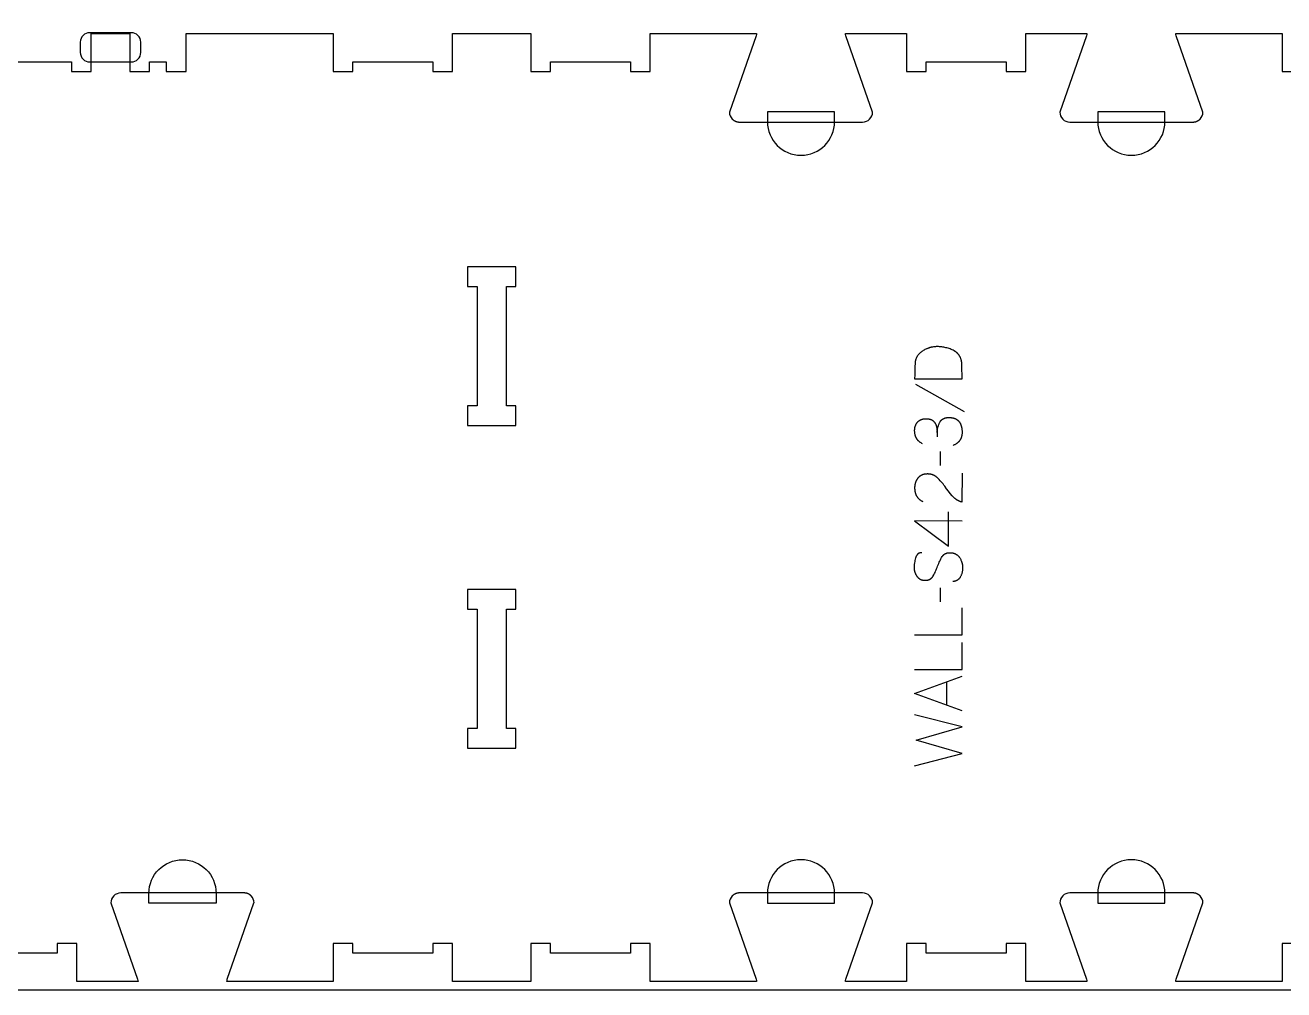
# Model space of a CAD drawing. Extents: x 0 to 4485, y 0 to 10771.
# Drawn here: x 1592 to 2388, y 5669 to 6279 of the extents above; entities that cross this region are included whole.
import ezdxf

# ---------------------------------------------------------------- set-up
doc = ezdxf.new("R2010")
doc.units = 0
for name, color, linetype in [('0_SHEET_SPRUCEPLY_2440X122', 1, 'CONTINUOUS'), ('1_ANYTOOL_1MMDEEP_LABELS_S', 2, 'CONTINUOUS'), ('3_ANYTOOL_CUTTHROUGH_INSID', 4, 'CONTINUOUS'), ('4_ANYTOOL_CUTTHROUGH_OUTSI', 5, 'CONTINUOUS'), ('5_ANYTOOL_HALF_MILL_9MM_IN', 3, 'CONTINUOUS')]:
    doc.layers.add(name, color=color, linetype=linetype)

msp = doc.modelspace()

# ---------------------------------------------------------------- linework, layer by layer
at = {"layer": '0_SHEET_SPRUCEPLY_2440X122'}
msp.add_lwpolyline([(371.7, 6889.42), (371.7, 5669.42), (2811.7, 5669.42), (2811.7, 6889.42)], close=True, dxfattribs=at)
at = {"layer": '1_ANYTOOL_1MMDEEP_LABELS_S', "color": 2}
msp.add_lwpolyline([(2154.12, 6055.74), (2184.12, 6055.74), (2184.03, 6064.27), (2184.02, 6064.68), (2184, 6065.08), (2183.97, 6065.48), (2183.93, 6065.87), (2183.89, 6066.25), (2183.83, 6066.62), (2183.76, 6066.98), (2183.69, 6067.34), (2183.6, 6067.69), (2183.5, 6068.03), (2183.4, 6068.36), (2183.29, 6068.69), (2183.16, 6069), (2183.1, 6069.16), (2183.03, 6069.31), (2182.96, 6069.46), (2182.89, 6069.61), (2182.81, 6069.76), (2182.73, 6069.91), (2182.65, 6070.05), (2182.57, 6070.19), (2182.49, 6070.33), (2182.4, 6070.47), (2182.31, 6070.6), (2182.22, 6070.74), (2182.13, 6070.87), (2182.03, 6071), (2181.93, 6071.13), (2181.83, 6071.25), (2181.73, 6071.38), (2181.62, 6071.5), (2181.52, 6071.62), (2181.41, 6071.74), (2181.29, 6071.85), (2181.18, 6071.97), (2181.06, 6072.08), (2180.94, 6072.19), (2180.82, 6072.3), (2180.69, 6072.41), (2180.57, 6072.51), (2180.44, 6072.61), (2180.31, 6072.71), (2180.17, 6072.81), (2180.04, 6072.91), (2179.9, 6073), (2179.61, 6073.18), (2179.32, 6073.36), (2179.02, 6073.53), (2178.4, 6073.84), (2177.77, 6074.14), (2177.14, 6074.42), (2176.51, 6074.67), (2175.86, 6074.91), (2175.22, 6075.12), (2174.56, 6075.31), (2173.91, 6075.49), (2173.24, 6075.64), (2172.57, 6075.77), (2171.9, 6075.89), (2171.21, 6075.98), (2170.53, 6076.05), (2169.83, 6076.1), (2169.13, 6076.13), (2168.43, 6076.14), (2167.83, 6076.13), (2167.24, 6076.1), (2166.66, 6076.05), (2166.08, 6075.99), (2165.51, 6075.9), (2165.22, 6075.85), (2164.94, 6075.79), (2164.66, 6075.73), (2164.38, 6075.67), (2164.1, 6075.6), (2163.82, 6075.52), (2163.55, 6075.44), (2163.27, 6075.35), (2163, 6075.27), (2162.73, 6075.17), (2162.46, 6075.07), (2162.2, 6074.97), (2161.93, 6074.86), (2161.66, 6074.74), (2161.14, 6074.5), (2160.62, 6074.24), (2160.11, 6073.96), (2159.6, 6073.66), (2159.3, 6073.46), (2159, 6073.26), (2158.71, 6073.06), (2158.43, 6072.86), (2158.16, 6072.65), (2157.9, 6072.44), (2157.65, 6072.22), (2157.41, 6072), (2157.18, 6071.78), (2156.96, 6071.56), (2156.74, 6071.33), (2156.54, 6071.1), (2156.34, 6070.86), (2156.16, 6070.62), (2155.98, 6070.38), (2155.81, 6070.14), (2155.66, 6069.89), (2155.51, 6069.64), (2155.37, 6069.38), (2155.24, 6069.12), (2155.12, 6068.86), (2155, 6068.59), (2154.9, 6068.32), (2154.81, 6068.05), (2154.72, 6067.77), (2154.65, 6067.5), (2154.58, 6067.21), (2154.53, 6066.93), (2154.48, 6066.64), (2154.44, 6066.34), (2154.41, 6066.05), (2154.39, 6065.75), (2154.29, 6063.32), (2154.21, 6060.84), (2154.15, 6058.31)], close=True, dxfattribs=at)
for points in [[(2154.59, 6052.31), (2185.36, 6035.13)], [(2159.04, 6014.77), (2158.74, 6014.93), (2158.45, 6015.09), (2158.16, 6015.26), (2157.89, 6015.44), (2157.62, 6015.63), (2157.37, 6015.82), (2157.12, 6016.01), (2157.01, 6016.11), (2156.89, 6016.21), (2156.77, 6016.32), (2156.66, 6016.42), (2156.55, 6016.53), (2156.45, 6016.64), (2156.34, 6016.75), (2156.24, 6016.86), (2156.14, 6016.97), (2156.04, 6017.09), (2155.95, 6017.2), (2155.85, 6017.32), (2155.76, 6017.44), (2155.68, 6017.56), (2155.59, 6017.68), (2155.51, 6017.81), (2155.43, 6017.93), (2155.35, 6018.06), (2155.27, 6018.19), (2155.2, 6018.32), (2155.13, 6018.45), (2155.06, 6018.58), (2154.99, 6018.72), (2154.93, 6018.85), (2154.87, 6018.99), (2154.81, 6019.13), (2154.75, 6019.27), (2154.7, 6019.42), (2154.65, 6019.56), (2154.6, 6019.71), (2154.55, 6019.85), (2154.51, 6020), (2154.42, 6020.31), (2154.35, 6020.62), (2154.29, 6020.93), (2154.24, 6021.25), (2154.19, 6021.58), (2154.16, 6021.92), (2154.14, 6022.26), (2154.12, 6022.6), (2154.12, 6022.96), (2154.12, 6023.17), (2154.12, 6023.37), (2154.13, 6023.58), (2154.15, 6023.78), (2154.16, 6023.98), (2154.18, 6024.18), (2154.21, 6024.38), (2154.23, 6024.57), (2154.27, 6024.76), (2154.3, 6024.95), (2154.34, 6025.13), (2154.38, 6025.32), (2154.43, 6025.5), (2154.48, 6025.68), (2154.53, 6025.85), (2154.59, 6026.03), (2154.65, 6026.2), (2154.71, 6026.36), (2154.78, 6026.53), (2154.85, 6026.69), (2154.93, 6026.85), (2155.01, 6027.01), (2155.09, 6027.17), (2155.18, 6027.32), (2155.27, 6027.47), (2155.36, 6027.62), (2155.46, 6027.77), (2155.56, 6027.91), (2155.66, 6028.05), (2155.77, 6028.19), (2155.89, 6028.33), (2156, 6028.46), (2156.12, 6028.59), (2156.24, 6028.72), (2156.37, 6028.84), (2156.5, 6028.96), (2156.63, 6029.07), (2156.76, 6029.18), (2156.9, 6029.29), (2157.04, 6029.39), (2157.19, 6029.48), (2157.34, 6029.58), (2157.49, 6029.67), (2157.64, 6029.75), (2157.8, 6029.83), (2157.96, 6029.9), (2158.12, 6029.98), (2158.28, 6030.04), (2158.45, 6030.11), (2158.63, 6030.16), (2158.8, 6030.22), (2158.98, 6030.27), (2159.16, 6030.32), (2159.34, 6030.36), (2159.53, 6030.39), (2159.72, 6030.43), (2159.92, 6030.46), (2160.11, 6030.48), (2160.31, 6030.5), (2160.52, 6030.52), (2160.72, 6030.53), (2160.93, 6030.54), (2161.14, 6030.54), (2161.7, 6030.54), (2162.03, 6030.52), (2162.36, 6030.5), (2162.67, 6030.47), (2162.97, 6030.43), (2163.12, 6030.4), (2163.26, 6030.38), (2163.4, 6030.35), (2163.54, 6030.32), (2163.68, 6030.29), (2163.81, 6030.25), (2163.94, 6030.21), (2164.07, 6030.18), (2164.2, 6030.13), (2164.32, 6030.09), (2164.44, 6030.04), (2164.56, 6029.99), (2164.68, 6029.94), (2164.79, 6029.89), (2164.9, 6029.84), (2165.01, 6029.78), (2165.11, 6029.72), (2165.22, 6029.66), (2165.32, 6029.59), (2165.41, 6029.52), (2165.51, 6029.46), (2165.6, 6029.38), (2165.78, 6029.24), (2165.95, 6029.09), (2166.12, 6028.93), (2166.28, 6028.77), (2166.35, 6028.69), (2166.43, 6028.61), (2166.5, 6028.52), (2166.57, 6028.44), (2166.64, 6028.35), (2166.71, 6028.27), (2166.78, 6028.18), (2166.84, 6028.09), (2166.91, 6028), (2166.97, 6027.91), (2167.03, 6027.81), (2167.09, 6027.72), (2167.15, 6027.63), (2167.2, 6027.53), (2167.25, 6027.43), (2167.31, 6027.34), (2167.36, 6027.24), (2167.4, 6027.14), (2167.45, 6027.03), (2167.5, 6026.93), (2167.54, 6026.83), (2167.58, 6026.72), (2167.66, 6026.51), (2167.73, 6026.3), (2167.8, 6026.08), (2167.86, 6025.86), (2167.92, 6025.64), (2167.98, 6025.41), (2168.03, 6025.19), (2168.08, 6024.96), (2168.12, 6024.73), (2168.16, 6024.5), (2168.19, 6024.26), (2168.22, 6024.02), (2168.25, 6023.78), (2168.27, 6023.54), (2168.28, 6023.3), (2168.29, 6023.05), (2168.3, 6022.81), (2168.34, 6019.1)], [(2168.34, 6021.88), (2168.37, 6022.32), (2168.41, 6022.75), (2168.46, 6023.18), (2168.52, 6023.61), (2168.59, 6024.03), (2168.67, 6024.44), (2168.76, 6024.85), (2168.86, 6025.26), (2168.98, 6025.66), (2169.1, 6026.06), (2169.24, 6026.45), (2169.39, 6026.84), (2169.54, 6027.23), (2169.71, 6027.61), (2169.89, 6027.98), (2170.08, 6028.36), (2170.18, 6028.54), (2170.29, 6028.71), (2170.34, 6028.8), (2170.4, 6028.88), (2170.45, 6028.97), (2170.51, 6029.05), (2170.57, 6029.13), (2170.63, 6029.21), (2170.69, 6029.28), (2170.75, 6029.36), (2170.82, 6029.44), (2170.88, 6029.51), (2170.95, 6029.58), (2171.02, 6029.65), (2171.09, 6029.72), (2171.16, 6029.79), (2171.23, 6029.85), (2171.3, 6029.92), (2171.37, 6029.98), (2171.45, 6030.04), (2171.52, 6030.1), (2171.6, 6030.16), (2171.68, 6030.21), (2171.76, 6030.27), (2171.84, 6030.32), (2171.92, 6030.38), (2172, 6030.43), (2172.09, 6030.48), (2172.17, 6030.53), (2172.26, 6030.57), (2172.35, 6030.62), (2172.44, 6030.66), (2172.53, 6030.71), (2172.62, 6030.75), (2172.71, 6030.79), (2172.81, 6030.82), (2173, 6030.9), (2173.19, 6030.96), (2173.4, 6031.02), (2173.6, 6031.08), (2173.81, 6031.13), (2174.03, 6031.17), (2174.25, 6031.21), (2174.47, 6031.24), (2174.7, 6031.27), (2174.94, 6031.29), (2175.18, 6031.3), (2175.42, 6031.31), (2175.67, 6031.31), (2175.95, 6031.31), (2176.23, 6031.3), (2176.49, 6031.29), (2176.76, 6031.27), (2177.02, 6031.25), (2177.27, 6031.23), (2177.52, 6031.19), (2177.77, 6031.16), (2178, 6031.12), (2178.24, 6031.07), (2178.47, 6031.02), (2178.69, 6030.96), (2178.91, 6030.9), (2179.13, 6030.84), (2179.34, 6030.77), (2179.54, 6030.69), (2179.74, 6030.61), (2179.94, 6030.53), (2180.13, 6030.44), (2180.31, 6030.34), (2180.49, 6030.24), (2180.67, 6030.14), (2180.84, 6030.03), (2181, 6029.91), (2181.16, 6029.8), (2181.32, 6029.67), (2181.47, 6029.54), (2181.54, 6029.48), (2181.61, 6029.41), (2181.68, 6029.34), (2181.75, 6029.27), (2181.82, 6029.2), (2181.89, 6029.13), (2181.95, 6029.05), (2182.02, 6028.98), (2182.14, 6028.83), (2182.27, 6028.67), (2182.38, 6028.51), (2182.5, 6028.35), (2182.61, 6028.18), (2182.71, 6028.01), (2182.81, 6027.83), (2182.91, 6027.65), (2183.01, 6027.47), (2183.1, 6027.29), (2183.18, 6027.1), (2183.27, 6026.91), (2183.35, 6026.71), (2183.42, 6026.51), (2183.49, 6026.31), (2183.56, 6026.1), (2183.62, 6025.89), (2183.68, 6025.68), (2183.74, 6025.46), (2183.79, 6025.24), (2183.84, 6025.02), (2183.88, 6024.79), (2183.92, 6024.56), (2183.96, 6024.32), (2183.99, 6024.09), (2184.05, 6023.6), (2184.09, 6023.1), (2184.11, 6022.58), (2184.12, 6022.06), (2184.11, 6021.67), (2184.09, 6021.3), (2184.07, 6020.93), (2184.03, 6020.57), (2183.98, 6020.22), (2183.95, 6020.05), (2183.92, 6019.88), (2183.88, 6019.71), (2183.84, 6019.54), (2183.8, 6019.38), (2183.76, 6019.22), (2183.71, 6019.06), (2183.67, 6018.9), (2183.61, 6018.74), (2183.56, 6018.58), (2183.5, 6018.43), (2183.44, 6018.28), (2183.38, 6018.13), (2183.31, 6017.98), (2183.25, 6017.84), (2183.18, 6017.69), (2183.1, 6017.55), (2183.03, 6017.41), (2182.95, 6017.27), (2182.86, 6017.14), (2182.78, 6017), (2182.69, 6016.87), (2182.6, 6016.74), (2182.51, 6016.61), (2182.41, 6016.48), (2182.31, 6016.36), (2182.21, 6016.24), (2182.11, 6016.12), (2182, 6016), (2181.89, 6015.88), (2181.78, 6015.77), (2181.66, 6015.65), (2181.54, 6015.54), (2181.42, 6015.43), (2181.3, 6015.33), (2181.17, 6015.22), (2181.04, 6015.12), (2180.91, 6015.02), (2180.78, 6014.92), (2180.64, 6014.82), (2180.5, 6014.72), (2180.35, 6014.63), (2180.21, 6014.54), (2180.06, 6014.45), (2179.75, 6014.27), (2179.43, 6014.11), (2179.11, 6013.95), (2178.77, 6013.8), (2178.42, 6013.66)], [(2170.23, 6009.8), (2170.32, 6001.01)], [(2184.07, 5996.08), (2184.03, 5977.78), (2183.57, 5977.93), (2183.35, 5978.01), (2183.13, 5978.09), (2182.91, 5978.18), (2182.69, 5978.27), (2182.48, 5978.36), (2182.26, 5978.46), (2182.05, 5978.56), (2181.85, 5978.66), (2181.64, 5978.77), (2181.44, 5978.88), (2181.24, 5978.99), (2181.04, 5979.11), (2180.84, 5979.23), (2180.65, 5979.35), (2180.46, 5979.48), (2180.27, 5979.61), (2180.08, 5979.75), (2179.9, 5979.89), (2179.72, 5980.03), (2179.54, 5980.18), (2179.36, 5980.33), (2179.19, 5980.48), (2179.02, 5980.64), (2178.85, 5980.8), (2178.68, 5980.96), (2178.52, 5981.13), (2178.35, 5981.3), (2178.19, 5981.47), (2177.88, 5981.83), (2176.66, 5983.31), (2175.48, 5984.8), (2174.32, 5986.31), (2173.19, 5987.83), (2172.63, 5988.59), (2172.06, 5989.32), (2171.48, 5990.03), (2170.89, 5990.72), (2170.3, 5991.39), (2169.7, 5992.03), (2169.09, 5992.66), (2168.47, 5993.26), (2168.32, 5993.4), (2168.16, 5993.54), (2168, 5993.68), (2167.83, 5993.81), (2167.67, 5993.93), (2167.5, 5994.06), (2167.33, 5994.17), (2167.16, 5994.29), (2166.98, 5994.4), (2166.81, 5994.5), (2166.63, 5994.6), (2166.45, 5994.69), (2166.26, 5994.78), (2166.08, 5994.87), (2165.89, 5994.95), (2165.7, 5995.02), (2165.51, 5995.09), (2165.31, 5995.16), (2165.11, 5995.22), (2164.91, 5995.28), (2164.71, 5995.33), (2164.51, 5995.38), (2164.3, 5995.43), (2164.09, 5995.47), (2163.88, 5995.5), (2163.67, 5995.53), (2163.45, 5995.56), (2163.24, 5995.58), (2163.02, 5995.59), (2162.8, 5995.6), (2162.57, 5995.61), (2162.34, 5995.61), (2162.09, 5995.61), (2161.85, 5995.6), (2161.61, 5995.59), (2161.37, 5995.57), (2161.13, 5995.55), (2160.9, 5995.52), (2160.67, 5995.49), (2160.45, 5995.45), (2160.23, 5995.41), (2160.02, 5995.37), (2159.8, 5995.31), (2159.59, 5995.26), (2159.39, 5995.2), (2159.19, 5995.13), (2158.99, 5995.06), (2158.8, 5994.98), (2158.61, 5994.9), (2158.42, 5994.81), (2158.24, 5994.72), (2158.06, 5994.63), (2157.89, 5994.52), (2157.72, 5994.42), (2157.55, 5994.31), (2157.39, 5994.19), (2157.23, 5994.07), (2157.07, 5993.94), (2156.92, 5993.81), (2156.77, 5993.68), (2156.63, 5993.54), (2156.49, 5993.39), (2156.35, 5993.24), (2156.22, 5993.08), (2156.09, 5992.92), (2155.96, 5992.76), (2155.84, 5992.6), (2155.72, 5992.43), (2155.61, 5992.26), (2155.5, 5992.09), (2155.4, 5991.91), (2155.3, 5991.74), (2155.2, 5991.56), (2155.11, 5991.37), (2155.02, 5991.19), (2154.94, 5991), (2154.86, 5990.81), (2154.78, 5990.62), (2154.71, 5990.42), (2154.64, 5990.22), (2154.58, 5990.02), (2154.52, 5989.82), (2154.46, 5989.61), (2154.41, 5989.4), (2154.36, 5989.19), (2154.32, 5988.98), (2154.28, 5988.76), (2154.25, 5988.54), (2154.22, 5988.32), (2154.19, 5988.1), (2154.17, 5987.87), (2154.15, 5987.64), (2154.13, 5987.41), (2154.12, 5987.18), (2154.12, 5986.7), (2154.12, 5986.33), (2154.14, 5985.97), (2154.16, 5985.62), (2154.2, 5985.27), (2154.24, 5984.93), (2154.3, 5984.6), (2154.36, 5984.27), (2154.44, 5983.95), (2154.52, 5983.64), (2154.57, 5983.48), (2154.61, 5983.33), (2154.67, 5983.18), (2154.72, 5983.03), (2154.77, 5982.88), (2154.83, 5982.73), (2154.89, 5982.59), (2154.96, 5982.44), (2155.02, 5982.3), (2155.09, 5982.16), (2155.16, 5982.03), (2155.24, 5981.89), (2155.31, 5981.75), (2155.39, 5981.62), (2155.47, 5981.49), (2155.56, 5981.36), (2155.64, 5981.23), (2155.73, 5981.1), (2155.82, 5980.98), (2155.91, 5980.85), (2156.01, 5980.73), (2156.11, 5980.61), (2156.21, 5980.49), (2156.31, 5980.38), (2156.42, 5980.26), (2156.53, 5980.15), (2156.64, 5980.03), (2156.75, 5979.92), (2156.87, 5979.81), (2156.99, 5979.71), (2157.11, 5979.6), (2157.23, 5979.5), (2157.48, 5979.29), (2157.75, 5979.1), (2158.02, 5978.91), (2158.3, 5978.72), (2158.6, 5978.55), (2158.9, 5978.38), (2159.22, 5978.21)], [(2175.46, 5949.88), (2175.46, 5971.66)], [(2184.12, 5965.87), (2154.07, 5965.91), (2175.46, 5949.88)], [(2158.7, 5945.86), (2158.51, 5945.85), (2158.42, 5945.85), (2158.33, 5945.84), (2158.24, 5945.84), (2158.15, 5945.83), (2158.06, 5945.82), (2157.97, 5945.8), (2157.89, 5945.79), (2157.8, 5945.78), (2157.72, 5945.76), (2157.63, 5945.74), (2157.55, 5945.72), (2157.47, 5945.7), (2157.39, 5945.68), (2157.31, 5945.65), (2157.23, 5945.62), (2157.16, 5945.6), (2157.08, 5945.57), (2157.01, 5945.54), (2156.93, 5945.5), (2156.86, 5945.47), (2156.79, 5945.43), (2156.72, 5945.39), (2156.65, 5945.36), (2156.58, 5945.31), (2156.51, 5945.27), (2156.44, 5945.23), (2156.38, 5945.18), (2156.31, 5945.14), (2156.25, 5945.09), (2156.18, 5945.04), (2156.12, 5944.98), (2156.06, 5944.93), (2156, 5944.88), (2155.94, 5944.82), (2155.89, 5944.76), (2155.83, 5944.7), (2155.77, 5944.64), (2155.72, 5944.57), (2155.67, 5944.51), (2155.61, 5944.44), (2155.56, 5944.38), (2155.51, 5944.31), (2155.46, 5944.23), (2155.41, 5944.16), (2155.37, 5944.09), (2155.32, 5944.01), (2155.27, 5943.93), (2155.23, 5943.85), (2155.19, 5943.77), (2155.14, 5943.69), (2155.06, 5943.52), (2154.98, 5943.35), (2154.91, 5943.16), (2154.84, 5942.97), (2154.78, 5942.78), (2154.72, 5942.58), (2154.5, 5941.76), (2154.3, 5940.97), (2154.14, 5940.18), (2154.01, 5939.41), (2153.95, 5939.03), (2153.91, 5938.65), (2153.87, 5938.28), (2153.83, 5937.91), (2153.81, 5937.55), (2153.79, 5937.18), (2153.78, 5936.83), (2153.77, 5936.47), (2153.78, 5936.28), (2153.78, 5936.08), (2153.79, 5935.89), (2153.8, 5935.7), (2153.82, 5935.51), (2153.84, 5935.32), (2153.86, 5935.13), (2153.89, 5934.95), (2153.92, 5934.76), (2153.95, 5934.58), (2153.99, 5934.4), (2154.03, 5934.21), (2154.07, 5934.03), (2154.12, 5933.86), (2154.17, 5933.68), (2154.23, 5933.5), (2154.29, 5933.33), (2154.35, 5933.15), (2154.42, 5932.98), (2154.48, 5932.81), (2154.56, 5932.64), (2154.63, 5932.47), (2154.71, 5932.3), (2154.8, 5932.14), (2154.89, 5931.97), (2154.98, 5931.81), (2155.07, 5931.65), (2155.17, 5931.49), (2155.27, 5931.33), (2155.37, 5931.17), (2155.48, 5931.01), (2155.59, 5930.86), (2155.71, 5930.7), (2155.83, 5930.55), (2155.95, 5930.41), (2156.07, 5930.27), (2156.2, 5930.14), (2156.33, 5930.01), (2156.47, 5929.89), (2156.6, 5929.77), (2156.74, 5929.65), (2156.89, 5929.54), (2157.03, 5929.44), (2157.18, 5929.34), (2157.33, 5929.25), (2157.49, 5929.16), (2157.65, 5929.07), (2157.81, 5928.99), (2157.97, 5928.92), (2158.14, 5928.85), (2158.31, 5928.78), (2158.48, 5928.72), (2158.66, 5928.66), (2158.84, 5928.61), (2159.02, 5928.57), (2159.21, 5928.53), (2159.4, 5928.49), (2159.59, 5928.46), (2159.78, 5928.43), (2159.98, 5928.41), (2160.18, 5928.39), (2160.38, 5928.38), (2160.59, 5928.37), (2160.8, 5928.37), (2161.02, 5928.37), (2161.23, 5928.38), (2161.44, 5928.39), (2161.64, 5928.41), (2161.84, 5928.44), (2162.04, 5928.47), (2162.23, 5928.51), (2162.42, 5928.55), (2162.61, 5928.59), (2162.79, 5928.65), (2162.97, 5928.7), (2163.14, 5928.77), (2163.23, 5928.8), (2163.31, 5928.84), (2163.4, 5928.87), (2163.48, 5928.91), (2163.56, 5928.95), (2163.64, 5928.99), (2163.72, 5929.03), (2163.8, 5929.08), (2163.88, 5929.12), (2163.96, 5929.17), (2164.03, 5929.22), (2164.11, 5929.26), (2164.19, 5929.32), (2164.26, 5929.37), (2164.33, 5929.42), (2164.4, 5929.47), (2164.48, 5929.53), (2164.55, 5929.59), (2164.62, 5929.65), (2164.68, 5929.71), (2164.75, 5929.77), (2164.82, 5929.83), (2164.88, 5929.9), (2164.95, 5929.96), (2165.08, 5930.1), (2165.2, 5930.24), (2165.32, 5930.38), (2165.43, 5930.54), (2165.55, 5930.69), (2165.65, 5930.86), (2165.76, 5931.02), (2165.86, 5931.2), (2166.25, 5931.91), (2166.63, 5932.64), (2167, 5933.39), (2167.35, 5934.16), (2167.7, 5934.94), (2168.03, 5935.73), (2168.36, 5936.54), (2168.67, 5937.37), (2168.98, 5938.2), (2169.31, 5939), (2169.65, 5939.79), (2170.01, 5940.55), (2170.39, 5941.3), (2170.78, 5942.02), (2171.18, 5942.73), (2171.6, 5943.41), (2171.71, 5943.58), (2171.82, 5943.74), (2171.94, 5943.89), (2172, 5943.97), (2172.06, 5944.04), (2172.12, 5944.11), (2172.19, 5944.18), (2172.25, 5944.25), (2172.32, 5944.32), (2172.38, 5944.39), (2172.45, 5944.45), (2172.52, 5944.51), (2172.59, 5944.58), (2172.65, 5944.64), (2172.73, 5944.69), (2172.8, 5944.75), (2172.87, 5944.81), (2172.94, 5944.86), (2173.02, 5944.91), (2173.09, 5944.97), (2173.17, 5945.02), (2173.25, 5945.06), (2173.33, 5945.11), (2173.41, 5945.16), (2173.49, 5945.2), (2173.57, 5945.24), (2173.65, 5945.28), (2173.74, 5945.32), (2173.82, 5945.36), (2173.91, 5945.4), (2173.99, 5945.43), (2174.08, 5945.47), (2174.17, 5945.5), (2174.26, 5945.53), (2174.35, 5945.56), (2174.44, 5945.59), (2174.53, 5945.62), (2174.72, 5945.66), (2174.91, 5945.71), (2175.11, 5945.74), (2175.31, 5945.78), (2175.51, 5945.8), (2175.72, 5945.82), (2175.93, 5945.83), (2176.14, 5945.84), (2176.36, 5945.84), (2176.59, 5945.84), (2176.81, 5945.83), (2177.04, 5945.81), (2177.28, 5945.79), (2177.5, 5945.77), (2177.73, 5945.73), (2177.95, 5945.7), (2178.16, 5945.66), (2178.38, 5945.61), (2178.58, 5945.56), (2178.79, 5945.5), (2178.99, 5945.44), (2179.19, 5945.37), (2179.38, 5945.3), (2179.57, 5945.23), (2179.76, 5945.14), (2179.94, 5945.06), (2180.12, 5944.97), (2180.3, 5944.87), (2180.47, 5944.77), (2180.64, 5944.66), (2180.8, 5944.55), (2180.96, 5944.43), (2181.12, 5944.31), (2181.27, 5944.18), (2181.42, 5944.05), (2181.56, 5943.92), (2181.71, 5943.77), (2181.84, 5943.63), (2181.98, 5943.48), (2182.11, 5943.32), (2182.24, 5943.16), (2182.36, 5942.99), (2182.48, 5942.82), (2182.59, 5942.64), (2182.82, 5942.28), (2183.02, 5941.92), (2183.22, 5941.55), (2183.39, 5941.18), (2183.56, 5940.8), (2183.71, 5940.42), (2183.78, 5940.23), (2183.85, 5940.04), (2183.91, 5939.85), (2183.97, 5939.66), (2184.03, 5939.46), (2184.08, 5939.27), (2184.13, 5939.07), (2184.18, 5938.88), (2184.22, 5938.68), (2184.26, 5938.48), (2184.29, 5938.28), (2184.33, 5938.08), (2184.36, 5937.88), (2184.38, 5937.68), (2184.42, 5937.27), (2184.45, 5936.86), (2184.46, 5936.45), (2184.46, 5936.04), (2184.44, 5935.63), (2184.42, 5935.22), (2184.38, 5934.82), (2184.33, 5934.43), (2184.26, 5934.04), (2184.18, 5933.65), (2184.09, 5933.27), (2183.99, 5932.9), (2183.88, 5932.52), (2183.75, 5932.16), (2183.61, 5931.79), (2183.45, 5931.43), (2183.29, 5931.08), (2183.11, 5930.73), (2182.92, 5930.38), (2182.82, 5930.22), (2182.71, 5930.05), (2182.61, 5929.89), (2182.5, 5929.74), (2182.38, 5929.59), (2182.27, 5929.45), (2182.15, 5929.32), (2182.03, 5929.18), (2181.91, 5929.06), (2181.78, 5928.94), (2181.65, 5928.82), (2181.52, 5928.71), (2181.45, 5928.66), (2181.38, 5928.61), (2181.31, 5928.56), (2181.24, 5928.51), (2181.17, 5928.46), (2181.1, 5928.42), (2181.03, 5928.37), (2180.96, 5928.33), (2180.88, 5928.28), (2180.81, 5928.24), (2180.73, 5928.2), (2180.66, 5928.17), (2180.58, 5928.13), (2180.5, 5928.09), (2180.43, 5928.06), (2180.35, 5928.03), (2180.27, 5928), (2180.19, 5927.97), (2180.11, 5927.94), (2180.03, 5927.91), (2179.86, 5927.86), (2179.69, 5927.81), (2179.52, 5927.77), (2179.35, 5927.74), (2179.17, 5927.71), (2178.99, 5927.68), (2178.81, 5927.67), (2178.62, 5927.65), (2178.44, 5927.64), (2178.24, 5927.64)], [(2170.23, 5923.61), (2170.32, 5914.83)], [(2154.12, 5893.87), (2184.12, 5893.87), (2184.12, 5910.97)], [(2154.12, 5872.06), (2184.12, 5872.06), (2184.12, 5889.16)], [(2184.12, 5845.83), (2154.12, 5856.71), (2184.12, 5867.77)], [(2174.56, 5849.3), (2174.56, 5864.21)], [(2154.12, 5811.11), (2184.12, 5818.83), (2155.02, 5827.27), (2184.12, 5835.76), (2154.12, 5843.26)]]:
    msp.add_lwpolyline(points, dxfattribs=at)
at = {"layer": '3_ANYTOOL_CUTTHROUGH_INSID', "color": 4}
for points in [[(1901.7, 6126.67), (1871.45, 6126.67), (1871.45, 6114.17), (1877.45, 6114.17), (1877.45, 6038.67), (1871.45, 6038.67), (1871.45, 6026.17), (1901.95, 6026.17), (1901.95, 6038.67), (1895.95, 6038.67), (1895.95, 6114.17), (1901.95, 6114.17), (1901.95, 6126.67)], [(1871.7, 5822.17), (1901.95, 5822.17), (1901.95, 5834.67), (1895.95, 5834.67), (1895.95, 5910.17), (1901.95, 5910.17), (1901.95, 5922.67), (1871.45, 5922.67), (1871.45, 5910.17), (1877.45, 5910.17), (1877.45, 5834.67), (1871.45, 5834.67), (1871.45, 5822.17)]]:
    msp.add_lwpolyline(points, close=True, dxfattribs=at)
at = {"layer": '4_ANYTOOL_CUTTHROUGH_OUTSI', "color": 5}
for points in [[(1535.13, 6256.17), (1620.92, 6256.17), (1620.92, 6250.17), (1621.17, 6250.17), (1633.17, 6250.17), (1633.42, 6250.17), (1633.42, 6274.17), (1657.92, 6274.17), (1657.92, 6250.17), (1670.17, 6250.17), (1670.42, 6250.17), (1670.42, 6256.17), (1680.92, 6256.17), (1680.92, 6250.17), (1681.17, 6250.17), (1681.17, 6250.17), (1693.42, 6250.17), (1693.42, 6274.17), (1736.7, 6274.17), (1786.45, 6274.17), (1786.45, 6250.17), (1798.95, 6250.17), (1798.95, 6256.17), (1849.45, 6256.17), (1849.45, 6250.17), (1861.95, 6250.17), (1861.95, 6274.17), (1911.45, 6274.17), (1911.45, 6250.17), (1923.95, 6250.17), (1923.95, 6256.17), (1974.45, 6256.17), (1974.45, 6250.17), (1986.95, 6250.17), (1986.95, 6274.17), (2036.7, 6274.17), (2054.14, 6274.17), (2054.14, 6274.17, -0.061485), (2053.91, 6272.78), (2037.01, 6224.51), (2037, 6224.47), (2037, 6224.42), (2037, 6224.42, 0.198912), (2038.83, 6220), (2038.94, 6219.9), (2039.05, 6219.8), (2039.16, 6219.7), (2039.28, 6219.6), (2039.4, 6219.5), (2039.52, 6219.41), (2039.64, 6219.32), (2039.77, 6219.23), (2039.9, 6219.15), (2040.03, 6219.07), (2040.16, 6218.99), (2040.3, 6218.91), (2040.43, 6218.84), (2040.57, 6218.77), (2040.71, 6218.71), (2040.86, 6218.65), (2041, 6218.59), (2041.15, 6218.54), (2041.29, 6218.49), (2041.44, 6218.44), (2041.59, 6218.4), (2041.74, 6218.36), (2041.89, 6218.32), (2042.04, 6218.29), (2042.19, 6218.26), (2042.34, 6218.24), (2042.5, 6218.22), (2042.65, 6218.2), (2042.8, 6218.19), (2042.95, 6218.18), (2043.1, 6218.17), (2043.25, 6218.17), (2121.25, 6218.17, 0.414214), (2127.5, 6224.42), (2127.5, 6224.47), (2127.49, 6224.51), (2110.59, 6272.78), (2110.59, 6272.78, -0.061485), (2110.35, 6274.17), (2148.95, 6274.17), (2148.95, 6250.17), (2161.45, 6250.17), (2161.45, 6256.17), (2211.95, 6256.17), (2211.95, 6250.17), (2224.45, 6250.17), (2224.45, 6274.17), (2263.05, 6274.17), (2263.05, 6274.17, -0.061485), (2262.82, 6272.78), (2245.92, 6224.51), (2245.91, 6224.47), (2245.91, 6224.42), (2245.91, 6224.42, 0.414214), (2252.16, 6218.17), (2330.16, 6218.17), (2330.31, 6218.17), (2330.46, 6218.18), (2330.61, 6218.19), (2330.76, 6218.2), (2330.91, 6218.22), (2331.06, 6218.24), (2331.21, 6218.26), (2331.36, 6218.29), (2331.51, 6218.32), (2331.66, 6218.36), (2331.81, 6218.4), (2331.96, 6218.44), (2332.11, 6218.49), (2332.26, 6218.54), (2332.4, 6218.59), (2332.55, 6218.65), (2332.69, 6218.71), (2332.83, 6218.77), (2332.97, 6218.84), (2333.11, 6218.91), (2333.24, 6218.99), (2333.38, 6219.07), (2333.51, 6219.15), (2333.64, 6219.23), (2333.76, 6219.32), (2333.89, 6219.41), (2334.01, 6219.5), (2334.13, 6219.6), (2334.24, 6219.7), (2334.36, 6219.8), (2334.47, 6219.9), (2334.57, 6220, 0.198912), (2336.41, 6224.42), (2336.41, 6224.47), (2336.39, 6224.51), (2319.49, 6272.78), (2319.49, 6272.78, -0.061485), (2319.26, 6274.17), (2336.7, 6274.17), (2386.45, 6274.17), (2386.45, 6250.17), (2398.95, 6250.17)], [(2398.95, 5698.67), (2386.45, 5698.67), (2386.45, 5674.67), (2336.7, 5674.67), (2319.26, 5674.67), (2319.26, 5674.67, -0.061486), (2319.49, 5676.06), (2336.39, 5724.34), (2336.41, 5724.38), (2336.41, 5724.42), (2336.41, 5724.42, 0.198912), (2334.57, 5728.84), (2334.47, 5728.95), (2334.36, 5729.05), (2334.24, 5729.15), (2334.13, 5729.25), (2334.01, 5729.34), (2333.89, 5729.44), (2333.76, 5729.53), (2333.64, 5729.61), (2333.51, 5729.7), (2333.38, 5729.78), (2333.24, 5729.86), (2333.11, 5729.93), (2332.97, 5730), (2332.83, 5730.07), (2332.69, 5730.14), (2332.55, 5730.2), (2332.4, 5730.26), (2332.26, 5730.31), (2332.11, 5730.36), (2331.96, 5730.41), (2331.81, 5730.45), (2331.66, 5730.49), (2331.51, 5730.52), (2331.36, 5730.56), (2331.21, 5730.58), (2331.06, 5730.61), (2330.91, 5730.63), (2330.76, 5730.64), (2330.61, 5730.66), (2330.46, 5730.67), (2330.31, 5730.67), (2330.16, 5730.67), (2252.16, 5730.67, 0.414214), (2245.91, 5724.42), (2245.91, 5724.38), (2245.92, 5724.34), (2262.82, 5676.06), (2262.82, 5676.06, -0.061485), (2263.05, 5674.67), (2224.45, 5674.67), (2224.45, 5698.67), (2211.95, 5698.67), (2211.95, 5692.67), (2161.45, 5692.67), (2161.45, 5698.67), (2161.2, 5698.67), (2148.95, 5698.67), (2148.95, 5674.67), (2110.35, 5674.67), (2110.35, 5674.67, -0.061485), (2110.59, 5676.06), (2127.49, 5724.34), (2127.5, 5724.38), (2127.5, 5724.42), (2127.5, 5724.42, 0.414214), (2121.25, 5730.67), (2043.25, 5730.67), (2043.1, 5730.67), (2042.95, 5730.67), (2042.8, 5730.66), (2042.65, 5730.64), (2042.5, 5730.63), (2042.34, 5730.61), (2042.19, 5730.58), (2042.04, 5730.56), (2041.89, 5730.52), (2041.74, 5730.49), (2041.59, 5730.45), (2041.44, 5730.41), (2041.29, 5730.36), (2041.15, 5730.31), (2041, 5730.26), (2040.86, 5730.2), (2040.71, 5730.14), (2040.57, 5730.07), (2040.43, 5730), (2040.3, 5729.93), (2040.16, 5729.86), (2040.03, 5729.78), (2039.9, 5729.7), (2039.77, 5729.61), (2039.64, 5729.53), (2039.52, 5729.44), (2039.4, 5729.34), (2039.28, 5729.25), (2039.16, 5729.15), (2039.05, 5729.05), (2038.94, 5728.95), (2038.83, 5728.84, 0.198912), (2037, 5724.42), (2037, 5724.38), (2037.01, 5724.34), (2053.91, 5676.06), (2053.91, 5676.06, -0.061486), (2054.14, 5674.67), (2036.7, 5674.67), (1986.95, 5674.67), (1986.95, 5698.67), (1974.45, 5698.67), (1974.45, 5692.67), (1923.95, 5692.67), (1923.95, 5698.67), (1911.45, 5698.67), (1911.45, 5674.67), (1861.95, 5674.67), (1861.95, 5698.67), (1861.7, 5698.67), (1849.45, 5698.67), (1849.45, 5692.67), (1798.95, 5692.67), (1798.95, 5698.67), (1786.45, 5698.67), (1786.45, 5674.67), (1736.7, 5674.67), (1719.26, 5674.67), (1719.26, 5674.67, -0.061486), (1719.49, 5676.06), (1736.39, 5724.34), (1736.41, 5724.38), (1736.41, 5724.42), (1736.41, 5724.42, 0.198912), (1734.57, 5728.84), (1734.47, 5728.95), (1734.36, 5729.05), (1734.24, 5729.15), (1734.13, 5729.25), (1734.01, 5729.34), (1733.89, 5729.44), (1733.76, 5729.53), (1733.64, 5729.61), (1733.51, 5729.7), (1733.38, 5729.78), (1733.24, 5729.86), (1733.11, 5729.93), (1732.97, 5730), (1732.83, 5730.07), (1732.69, 5730.14), (1732.55, 5730.2), (1732.4, 5730.26), (1732.26, 5730.31), (1732.11, 5730.36), (1731.96, 5730.41), (1731.81, 5730.45), (1731.66, 5730.49), (1731.51, 5730.52), (1731.36, 5730.56), (1731.21, 5730.58), (1731.06, 5730.61), (1730.91, 5730.63), (1730.76, 5730.64), (1730.61, 5730.66), (1730.46, 5730.67), (1730.31, 5730.67), (1730.16, 5730.67), (1652.16, 5730.67, 0.414214), (1645.91, 5724.42), (1645.91, 5724.38), (1645.92, 5724.34), (1662.82, 5676.06), (1662.82, 5676.06, -0.061485), (1663.05, 5674.67), (1624.45, 5674.67), (1624.45, 5698.67), (1624.2, 5698.67), (1612.2, 5698.67), (1611.95, 5698.67), (1611.95, 5692.67), (1561.45, 5692.67)]]:
    msp.add_lwpolyline(points, format="xyb", dxfattribs=at)
at = {"layer": '5_ANYTOOL_HALF_MILL_9MM_IN'}
for points in [[(1632.55, 6274.67, 0.414214), (1626.55, 6268.67), (1626.55, 6262.17, 0.414214), (1632.55, 6256.17), (1658.8, 6256.17, 0.414214), (1664.8, 6262.17), (1664.8, 6268.67, 0.414214), (1658.8, 6274.67)], [(2061, 6218.42, 1), (2103.5, 6218.42), (2103.5, 6218.67), (2103.5, 6224.67), (2061, 6224.67), (2061, 6218.67), (2061, 6218.42)], [(2269.91, 6218.42, 1), (2312.41, 6218.42), (2312.41, 6218.67), (2312.41, 6224.67), (2269.91, 6224.67), (2269.91, 6218.67), (2269.91, 6218.42)], [(1669.91, 5730.42, -1), (1712.41, 5730.42), (1712.41, 5730.17), (1712.41, 5724.17), (1669.91, 5724.17), (1669.91, 5730.17), (1669.91, 5730.42)], [(2103.5, 5730.42, 1), (2061, 5730.42), (2061, 5730.17), (2061, 5724.17), (2103.5, 5724.17), (2103.5, 5730.17), (2103.5, 5730.42)], [(2312.41, 5730.42, 1), (2269.91, 5730.42), (2269.91, 5730.17), (2269.91, 5724.17), (2312.41, 5724.17), (2312.41, 5730.17), (2312.41, 5730.42)]]:
    msp.add_lwpolyline(points, format="xyb", close=True, dxfattribs=at)

doc.saveas('drawing.dxf')
